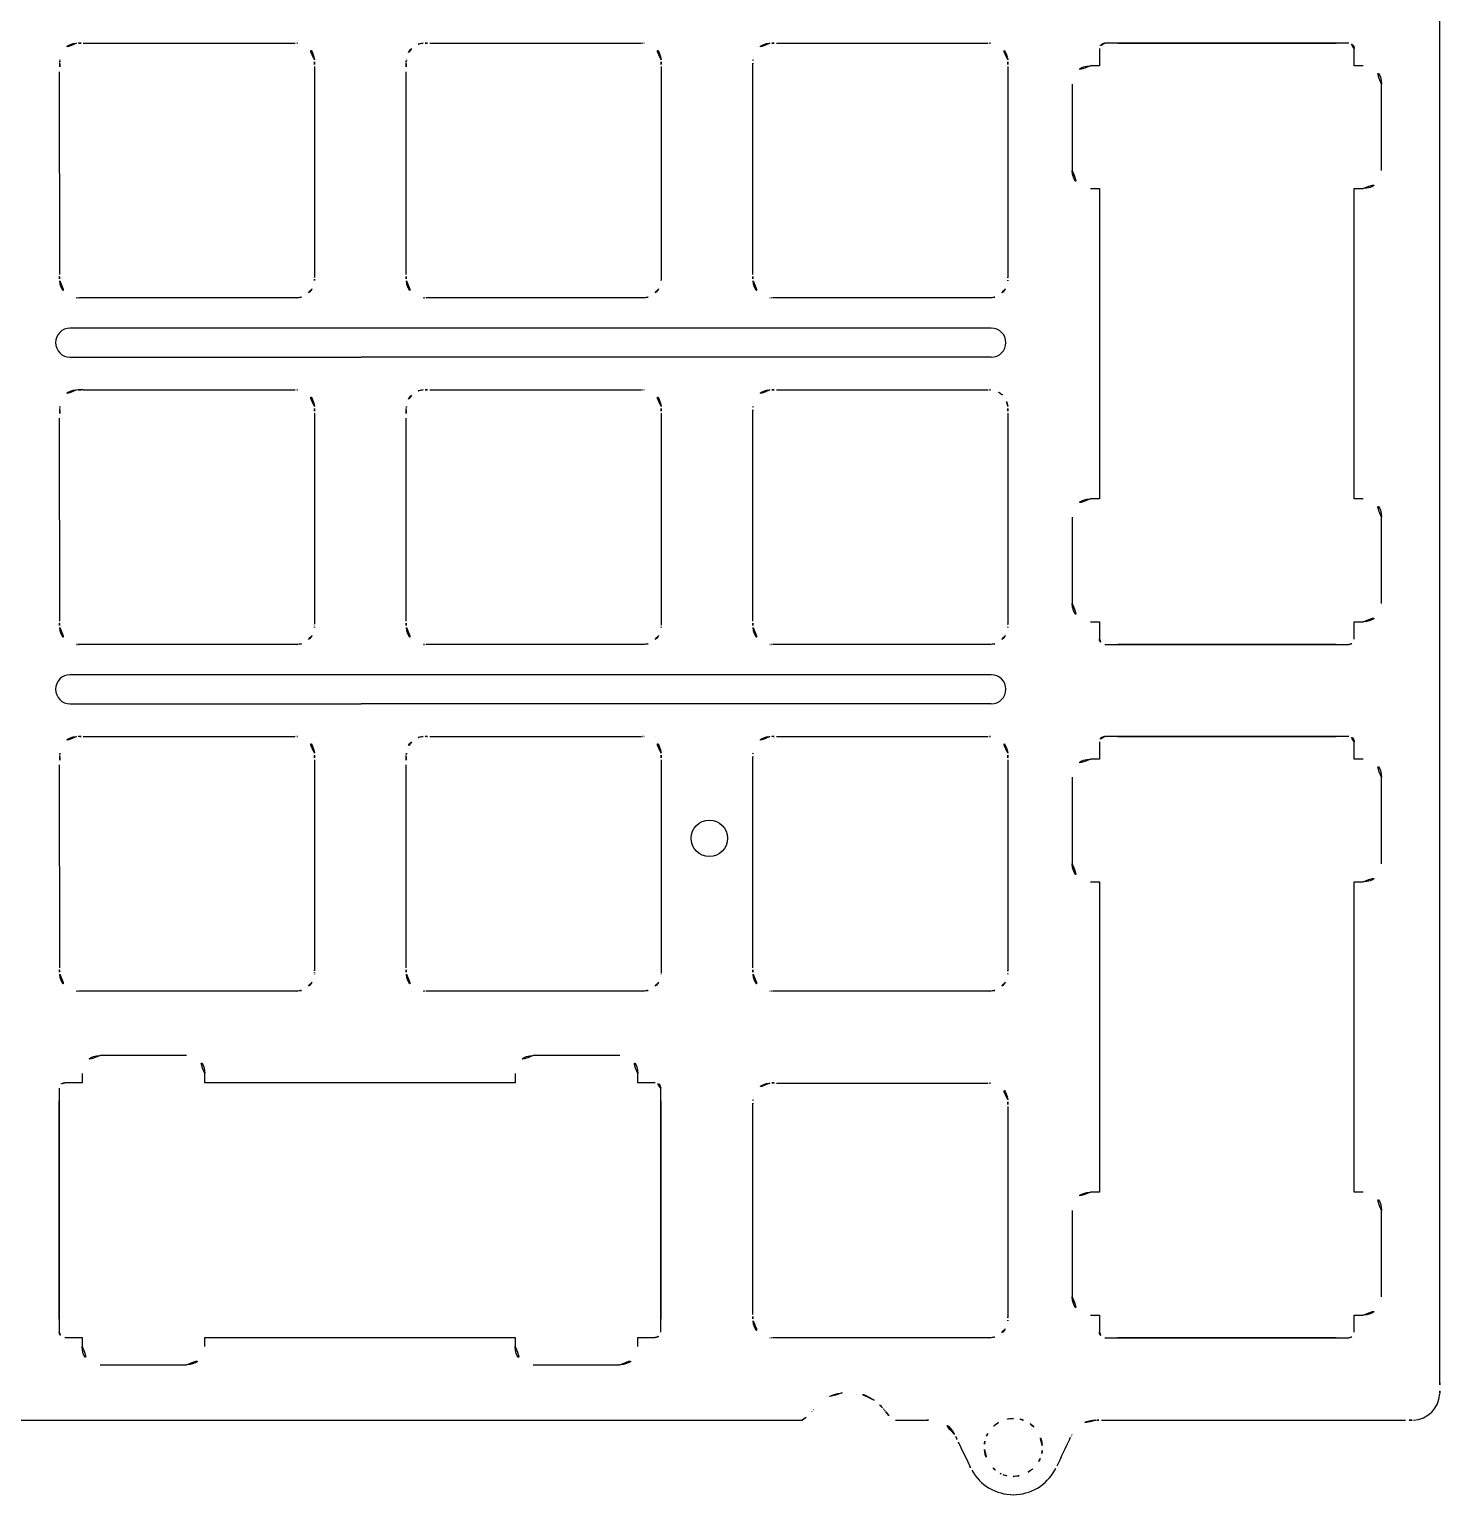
# Model space of a CAD drawing. Header units: millimetres. Extents: x 1963163760 to 1963164260, y 1135949646 to 1135950337.
# Drawn here: x 1963164182.8 to 1963164260.3, y 1135949646.5 to 1135949727 of the extents above; entities that cross this region are included whole.
import ezdxf

# ---------------------------------------------------------------- set-up
doc = ezdxf.new("R2010")
doc.units = ezdxf.units.MM

msp = doc.modelspace()

# ---------------------------------------------------------------- linework, layer by layer
for p, q in [((1963164260.310338, 1135949716.606756), (1963164260.310216, 1135949769.695612)), ((1963164185.757848, 1135949726.25773), (1963164191.329076, 1135949726.258169)), ((1963164191.329076, 1135949726.258169), (1963164196.900426, 1135949726.258631)), ((1963164196.900426, 1135949726.258631), (1963164197.11472, 1135949726.258617)), ((1963164197.11472, 1135949726.258617), (1963164197.329137, 1135949726.258386)), ((1963164197.329137, 1135949726.258386), (1963164197.400548, 1135949726.258357)), ((1963164204.807774, 1135949726.25773), (1963164210.379063, 1135949726.258169)), ((1963164210.379063, 1135949726.258169), (1963164215.950475, 1135949726.258631)), ((1963164215.950475, 1135949726.258631), (1963164216.164708, 1135949726.258617)), ((1963164216.164708, 1135949726.258617), (1963164216.379063, 1135949726.258386)), ((1963164216.379063, 1135949726.258386), (1963164216.450475, 1135949726.258356)), ((1963164223.857701, 1135949726.25773), (1963164229.429051, 1135949726.258169)), ((1963164229.429051, 1135949726.258169), (1963164235.000523, 1135949726.258631)), ((1963164235.000523, 1135949726.258631), (1963164235.214757, 1135949726.258617)), ((1963164235.214757, 1135949726.258617), (1963164235.42899, 1135949726.258386)), ((1963164235.42899, 1135949726.258386), (1963164235.500523, 1135949726.258357)), ((1963164241.615124, 1135949725.956839), (1963164241.615124, 1135949725.007895)), ((1963164255.315122, 1135949726.257067), (1963164241.915098, 1135949726.257067)), ((1963164242.615909, 1135949726.257575), (1963164242.615909, 1135949726.257575)), ((1963164242.615909, 1135949726.257575), (1963164254.61586, 1135949726.257575)), ((1963164255.315122, 1135949726.257067), (1963164255.315122, 1135949726.257067)), ((1963164255.615858, 1135949725.007895), (1963164255.615096, 1135949725.956839)), ((1963164184.471959, 1135949725.151224), (1963164184.471959, 1135949725.186944)), ((1963164184.471959, 1135949725.115503), (1963164184.471959, 1135949725.151224)), ((1963164198.471226, 1135949724.972574), (1963164198.471715, 1135949719.401211)), ((1963164203.522008, 1135949725.151224), (1963164203.522008, 1135949725.186943)), ((1963164203.522008, 1135949725.115503), (1963164203.522008, 1135949725.151224)), ((1963164217.521397, 1135949724.972574), (1963164217.521641, 1135949719.401211)), ((1963164222.571568, 1135949724.901214), (1963164222.571812, 1135949725.115503)), ((1963164236.571324, 1135949724.972574), (1963164236.57169, 1135949719.401211)), ((1963164241.615124, 1135949725.007895), (1963164241.116776, 1135949725.007895)), ((1963164256.114206, 1135949725.007895), (1963164255.615858, 1135949725.007895)), ((1963164184.472447, 1135949713.544168), (1963164184.471593, 1135949724.686892)), ((1963164203.522069, 1135949719.115518), (1963164203.521641, 1135949724.686892)), ((1963164222.571568, 1135949724.686914), (1963164222.571568, 1135949724.901214)), ((1963164222.572057, 1135949719.115518), (1963164222.571568, 1135949724.686914)), ((1963164240.116752, 1135949724.007897), (1963164240.116752, 1135949724.007897)), ((1963164240.116752, 1135949724.007897), (1963164240.116752, 1135949719.258097)), ((1963164257.114204, 1135949719.258097), (1963164257.114204, 1135949724.007897)), ((1963164198.471715, 1135949719.401211), (1963164198.472203, 1135949713.829813)), ((1963164217.521641, 1135949719.401211), (1963164217.52213, 1135949713.829813)), ((1963164236.57169, 1135949719.401211), (1963164236.572057, 1135949713.829813)), ((1963164203.522496, 1135949713.544168), (1963164203.522069, 1135949719.115518)), ((1963164222.572545, 1135949713.544168), (1963164222.572057, 1135949719.115518)), ((1963164257.114204, 1135949719.258097), (1963164257.114204, 1135949719.258097)), ((1963164241.116776, 1135949718.258099), (1963164241.616648, 1135949718.258099)), ((1963164241.616648, 1135949718.258099), (1963164241.616648, 1135949701.206825)), ((1963164255.614334, 1135949701.206825), (1963164255.614334, 1135949718.258099)), ((1963164255.614334, 1135949718.258099), (1963164256.114206, 1135949718.258099)), ((1963164260.310338, 1135949663.517877), (1963164260.310338, 1135949716.606756)), ((1963164198.472203, 1135949713.829813), (1963164198.472203, 1135949713.615518)), ((1963164217.52213, 1135949713.829813), (1963164217.522191, 1135949713.615518)), ((1963164236.572057, 1135949713.829813), (1963164236.572057, 1135949713.615518)), ((1963164198.472203, 1135949713.615518), (1963164198.471959, 1135949713.401225)), ((1963164217.521886, 1135949713.329801), (1963164217.521825, 1135949713.256753)), ((1963164217.522191, 1135949713.615518), (1963164217.521886, 1135949713.401224)), ((1963164217.521886, 1135949713.401224), (1963164217.521886, 1135949713.365505)), ((1963164217.521886, 1135949713.365505), (1963164217.521886, 1135949713.329801)), ((1963164236.572057, 1135949713.615518), (1963164236.572057, 1135949713.401225)), ((1963164185.614781, 1135949712.258341), (1963164185.543248, 1135949712.258386)), ((1963164185.829015, 1135949712.258123), (1963164185.614781, 1135949712.258341)), ((1963164186.04337, 1135949712.258112), (1963164185.829015, 1135949712.258123)), ((1963164191.757603, 1135949712.258339), (1963164186.04337, 1135949712.258112)), ((1963164197.471959, 1135949712.258371), (1963164191.757603, 1135949712.258339)), ((1963164204.66483, 1135949712.258341), (1963164204.593297, 1135949712.258386)), ((1963164204.879063, 1135949712.258123), (1963164204.66483, 1135949712.258341)), ((1963164205.093297, 1135949712.258112), (1963164204.879063, 1135949712.258123)), ((1963164210.807652, 1135949712.258339), (1963164205.093297, 1135949712.258112)), ((1963164216.521886, 1135949712.258371), (1963164210.807652, 1135949712.258339)), ((1963164223.714757, 1135949712.258341), (1963164223.643346, 1135949712.258386)), ((1963164223.929112, 1135949712.258123), (1963164223.714757, 1135949712.258341)), ((1963164224.143346, 1135949712.258112), (1963164223.929112, 1135949712.258123)), ((1963164229.85764, 1135949712.258339), (1963164224.143346, 1135949712.258112)), ((1963164235.571812, 1135949712.258371), (1963164229.85764, 1135949712.258339)), ((1963164201.049526, 1135949710.596267), (1963164185.045563, 1135949710.596267)), ((1963164235.669267, 1135949710.596267), (1963164201.049526, 1135949710.596267)), ((1963164185.045563, 1135949708.996267), (1963164201.049526, 1135949708.996267)), ((1963164235.669267, 1135949708.996267), (1963164201.049526, 1135949708.996267)), ((1963164185.757603, 1135949707.207742), (1963164185.444859, 1135949707.207742)), ((1963164185.757848, 1135949707.207742), (1963164191.329076, 1135949707.208181)), ((1963164191.329076, 1135949707.208181), (1963164196.900426, 1135949707.208643)), ((1963164196.900426, 1135949707.208643), (1963164197.11472, 1135949707.208624)), ((1963164197.11472, 1135949707.208624), (1963164197.329137, 1135949707.208399)), ((1963164197.329137, 1135949707.208399), (1963164197.400548, 1135949707.208353)), ((1963164204.807774, 1135949707.207742), (1963164210.379063, 1135949707.208181)), ((1963164210.379063, 1135949707.208181), (1963164215.950475, 1135949707.208643)), ((1963164215.950475, 1135949707.208643), (1963164216.164708, 1135949707.208624)), ((1963164216.164708, 1135949707.208624), (1963164216.379063, 1135949707.208399)), ((1963164216.379063, 1135949707.208399), (1963164216.450475, 1135949707.208354)), ((1963164223.857701, 1135949707.207742), (1963164229.429051, 1135949707.208181)), ((1963164229.429051, 1135949707.208181), (1963164235.000523, 1135949707.208643)), ((1963164235.000523, 1135949707.208643), (1963164235.214757, 1135949707.208624)), ((1963164235.214757, 1135949707.208624), (1963164235.42899, 1135949707.208399)), ((1963164235.42899, 1135949707.208399), (1963164235.500523, 1135949707.208353)), ((1963164184.472447, 1135949694.49418), (1963164184.471593, 1135949705.63692)), ((1963164184.471959, 1135949706.101221), (1963164184.471959, 1135949706.136925)), ((1963164184.471959, 1135949706.065515), (1963164184.471959, 1135949706.101221)), ((1963164198.471226, 1135949705.922571), (1963164198.471715, 1135949700.351207)), ((1963164203.522069, 1135949700.065527), (1963164203.521641, 1135949705.63692)), ((1963164203.522008, 1135949706.101221), (1963164203.522008, 1135949706.136925)), ((1963164203.522008, 1135949706.065515), (1963164203.522008, 1135949706.101221)), ((1963164217.521397, 1135949705.922571), (1963164217.521641, 1135949700.351207)), ((1963164222.571568, 1135949705.851228), (1963164222.571812, 1135949706.065515)), ((1963164222.571568, 1135949705.636942), (1963164222.571568, 1135949705.851228)), ((1963164222.572057, 1135949700.065527), (1963164222.571568, 1135949705.636942)), ((1963164236.571324, 1135949705.922571), (1963164236.57169, 1135949700.351207)), ((1963164241.616648, 1135949701.206825), (1963164241.116776, 1135949701.206825)), ((1963164256.114206, 1135949701.206825), (1963164255.614334, 1135949701.206825)), ((1963164198.471715, 1135949700.351207), (1963164198.472203, 1135949694.77981)), ((1963164203.522496, 1135949694.49418), (1963164203.522069, 1135949700.065527)), ((1963164217.521641, 1135949700.351207), (1963164217.52213, 1135949694.77981)), ((1963164222.572545, 1135949694.49418), (1963164222.572057, 1135949700.065527)), ((1963164236.57169, 1135949700.351207), (1963164236.572057, 1135949694.77981)), ((1963164240.116752, 1135949700.206827), (1963164240.116752, 1135949700.206827)), ((1963164240.116752, 1135949700.206827), (1963164240.116752, 1135949695.457281)), ((1963164257.114204, 1135949695.457281), (1963164257.114204, 1135949700.206827)), ((1963164257.114204, 1135949695.457281), (1963164257.114204, 1135949695.457281)), ((1963164198.472203, 1135949694.565515), (1963164198.471959, 1135949694.351221)), ((1963164198.472203, 1135949694.77981), (1963164198.472203, 1135949694.565515)), ((1963164217.522191, 1135949694.565515), (1963164217.521886, 1135949694.351221)), ((1963164217.52213, 1135949694.77981), (1963164217.522191, 1135949694.565515)), ((1963164236.572057, 1135949694.77981), (1963164236.572057, 1135949694.565515)), ((1963164236.572057, 1135949694.565515), (1963164236.572057, 1135949694.351221)), ((1963164241.116776, 1135949694.457283), (1963164241.615124, 1135949694.457283)), ((1963164241.615124, 1135949694.457283), (1963164241.615886, 1135949693.508085)), ((1963164255.615858, 1135949693.508085), (1963164255.615858, 1135949694.457283)), ((1963164255.615858, 1135949694.457283), (1963164256.114206, 1135949694.457283)), ((1963164217.521886, 1135949694.351221), (1963164217.521886, 1135949694.315511)), ((1963164217.521886, 1135949694.315511), (1963164217.521886, 1135949694.279783)), ((1963164186.043248, 1135949693.208109), (1963164185.501012, 1135949693.208109)), ((1963164185.614781, 1135949693.208338), (1963164185.543248, 1135949693.208399)), ((1963164185.829015, 1135949693.20812), (1963164185.614781, 1135949693.208338)), ((1963164186.04337, 1135949693.208109), (1963164185.829015, 1135949693.20812)), ((1963164191.757603, 1135949693.208336), (1963164186.04337, 1135949693.208109)), ((1963164197.471959, 1135949693.208368), (1963164191.757603, 1135949693.208336)), ((1963164204.66483, 1135949693.208338), (1963164204.593297, 1135949693.208399)), ((1963164204.879063, 1135949693.20812), (1963164204.66483, 1135949693.208338)), ((1963164205.093297, 1135949693.208109), (1963164204.879063, 1135949693.20812)), ((1963164210.807652, 1135949693.208336), (1963164205.093297, 1135949693.208109)), ((1963164216.521886, 1135949693.208368), (1963164210.807652, 1135949693.208336)), ((1963164223.714757, 1135949693.208338), (1963164223.643346, 1135949693.208399)), ((1963164223.929112, 1135949693.20812), (1963164223.714757, 1135949693.208338)), ((1963164224.143346, 1135949693.208109), (1963164223.929112, 1135949693.20812)), ((1963164229.85764, 1135949693.208336), (1963164224.143346, 1135949693.208109)), ((1963164235.571812, 1135949693.208368), (1963164229.85764, 1135949693.208336)), ((1963164241.91586, 1135949693.208111), (1963164241.91586, 1135949693.208111)), ((1963164241.91586, 1135949693.208111), (1963164255.315909, 1135949693.208111)), ((1963164254.61586, 1135949693.208111), (1963164242.615909, 1135949693.208111)), ((1963164254.61586, 1135949693.208111), (1963164254.61586, 1135949693.208111)), ((1963164201.049526, 1135949691.546264), (1963164185.045563, 1135949691.546264)), ((1963164235.669267, 1135949691.546264), (1963164201.049526, 1135949691.546264)), ((1963164185.045563, 1135949689.946264), (1963164201.049526, 1135949689.946264)), ((1963164235.669267, 1135949689.946264), (1963164201.049526, 1135949689.946264)), ((1963164185.757848, 1135949688.157739), (1963164191.329076, 1135949688.158176)), ((1963164191.329076, 1135949688.158176), (1963164196.900426, 1135949688.158624)), ((1963164196.900426, 1135949688.158624), (1963164197.11472, 1135949688.158613)), ((1963164197.11472, 1135949688.158613), (1963164197.329137, 1135949688.158396)), ((1963164197.329137, 1135949688.158396), (1963164197.400548, 1135949688.15835)), ((1963164204.807774, 1135949688.157739), (1963164210.379063, 1135949688.158176)), ((1963164210.379063, 1135949688.158176), (1963164215.950475, 1135949688.158624)), ((1963164215.950475, 1135949688.158624), (1963164216.164708, 1135949688.158613)), ((1963164216.164708, 1135949688.158613), (1963164216.379063, 1135949688.158396)), ((1963164216.379063, 1135949688.158396), (1963164216.450475, 1135949688.15835)), ((1963164217.221675, 1135949688.158337), (1963164217.221675, 1135949688.158337)), ((1963164223.857701, 1135949688.157739), (1963164229.429051, 1135949688.158176)), ((1963164229.429051, 1135949688.158176), (1963164235.000523, 1135949688.158624)), ((1963164235.000523, 1135949688.158624), (1963164235.214757, 1135949688.158613)), ((1963164235.214757, 1135949688.158613), (1963164235.42899, 1135949688.158396)), ((1963164235.42899, 1135949688.158396), (1963164235.500523, 1135949688.15835)), ((1963164255.315071, 1135949688.157067), (1963164241.915047, 1135949688.157067)), ((1963164242.615858, 1135949688.157575), (1963164242.615858, 1135949688.157575)), ((1963164242.615858, 1135949688.157575), (1963164254.615809, 1135949688.157575)), ((1963164255.315071, 1135949688.157067), (1963164255.315071, 1135949688.157067)), ((1963164241.615073, 1135949687.856839), (1963164241.615073, 1135949686.907895)), ((1963164255.615807, 1135949686.907895), (1963164255.615045, 1135949687.856839)), ((1963164184.472447, 1135949675.444177), (1963164184.471593, 1135949686.586933)), ((1963164184.471959, 1135949687.051233), (1963164184.471959, 1135949687.086937)), ((1963164184.471959, 1135949687.015527), (1963164184.471959, 1135949687.051233)), ((1963164198.471226, 1135949686.872568), (1963164198.471715, 1135949681.301216)), ((1963164203.522069, 1135949681.015526), (1963164203.521641, 1135949686.586933)), ((1963164203.522008, 1135949687.051233), (1963164203.522008, 1135949687.086939)), ((1963164203.522008, 1135949687.015527), (1963164203.522008, 1135949687.051233)), ((1963164217.521397, 1135949686.872568), (1963164217.521641, 1135949681.301216)), ((1963164222.571568, 1135949686.801229), (1963164222.571812, 1135949687.015529)), ((1963164222.571568, 1135949686.586954), (1963164222.571568, 1135949686.801229)), ((1963164222.572057, 1135949681.015526), (1963164222.571568, 1135949686.586954)), ((1963164236.571324, 1135949686.872568), (1963164236.57169, 1135949681.301216)), ((1963164241.615073, 1135949686.907895), (1963164241.116725, 1135949686.907895)), ((1963164256.114155, 1135949686.907895), (1963164255.615807, 1135949686.907895)), ((1963164240.116701, 1135949685.907897), (1963164240.116701, 1135949685.907897)), ((1963164240.116701, 1135949685.907897), (1963164240.116701, 1135949681.158097)), ((1963164257.114153, 1135949681.158097), (1963164257.114153, 1135949685.907897)), ((1963164198.471715, 1135949681.301216), (1963164198.472203, 1135949675.729807)), ((1963164203.522496, 1135949675.444177), (1963164203.522069, 1135949681.015526)), ((1963164217.521641, 1135949681.301216), (1963164217.52213, 1135949675.729807)), ((1963164222.572545, 1135949675.444177), (1963164222.572057, 1135949681.015526)), ((1963164236.57169, 1135949681.301216), (1963164236.572057, 1135949675.729807)), ((1963164257.114153, 1135949681.158097), (1963164257.114153, 1135949681.158097)), ((1963164241.116725, 1135949680.158099), (1963164241.616597, 1135949680.158099)), ((1963164241.616597, 1135949680.158099), (1963164241.616597, 1135949663.106825)), ((1963164255.614283, 1135949663.106825), (1963164255.614283, 1135949680.158099)), ((1963164255.614283, 1135949680.158099), (1963164256.114155, 1135949680.158099)), ((1963164198.472203, 1135949675.515527), (1963164198.471959, 1135949675.301233)), ((1963164198.472203, 1135949675.729807), (1963164198.472203, 1135949675.515527)), ((1963164217.521886, 1135949675.22978), (1963164217.521825, 1135949675.156732)), ((1963164217.522191, 1135949675.515527), (1963164217.521886, 1135949675.301233)), ((1963164217.521886, 1135949675.301233), (1963164217.521886, 1135949675.265505)), ((1963164217.521886, 1135949675.265505), (1963164217.521886, 1135949675.22978)), ((1963164217.52213, 1135949675.729807), (1963164217.522191, 1135949675.515527)), ((1963164236.572057, 1135949675.729807), (1963164236.572057, 1135949675.515527)), ((1963164236.572057, 1135949675.515527), (1963164236.572057, 1135949675.301233)), ((1963164185.614781, 1135949674.158334), (1963164185.543248, 1135949674.15838)), ((1963164185.829015, 1135949674.158109), (1963164185.614781, 1135949674.158334)), ((1963164186.04337, 1135949674.15809), (1963164185.829015, 1135949674.158109)), ((1963164191.757603, 1135949674.158331), (1963164186.04337, 1135949674.15809)), ((1963164197.471959, 1135949674.158365), (1963164191.757603, 1135949674.158331)), ((1963164203.822134, 1135949674.158365), (1963164203.822134, 1135949674.158365)), ((1963164204.66483, 1135949674.158334), (1963164204.593297, 1135949674.15838)), ((1963164204.879063, 1135949674.158109), (1963164204.66483, 1135949674.158334)), ((1963164205.093297, 1135949674.15809), (1963164204.879063, 1135949674.158109)), ((1963164210.807652, 1135949674.158331), (1963164205.093297, 1135949674.15809)), ((1963164216.521886, 1135949674.158365), (1963164210.807652, 1135949674.158331)), ((1963164223.714757, 1135949674.158334), (1963164223.643346, 1135949674.15838)), ((1963164223.929112, 1135949674.158109), (1963164223.714757, 1135949674.158334)), ((1963164224.143346, 1135949674.15809), (1963164223.929112, 1135949674.158109)), ((1963164229.85764, 1135949674.158331), (1963164224.143346, 1135949674.15809)), ((1963164235.571812, 1135949674.158365), (1963164229.85764, 1135949674.158331)), ((1963164191.44959, 1135949670.622736), (1963164186.700044, 1135949670.622736)), ((1963164191.44959, 1135949670.622736), (1963164191.44959, 1135949670.622736)), ((1963164215.25066, 1135949670.622736), (1963164210.50086, 1135949670.622736)), ((1963164215.25066, 1135949670.622736), (1963164215.25066, 1135949670.622736)), ((1963164185.700046, 1135949669.622713), (1963164185.700046, 1135949669.124365)), ((1963164192.449588, 1135949669.122841), (1963164192.449588, 1135949669.622713)), ((1963164209.500862, 1135949669.622713), (1963164209.500862, 1135949669.122841)), ((1963164216.250658, 1135949669.124365), (1963164216.250658, 1135949669.622713)), ((1963164184.450874, 1135949668.823628), (1963164184.450874, 1135949668.823628)), ((1963164184.450874, 1135949668.823628), (1963164184.450874, 1135949655.423579)), ((1963164185.700046, 1135949669.124365), (1963164184.750848, 1135949669.123603)), ((1963164209.500862, 1135949669.122841), (1963164192.449588, 1135949669.122841)), ((1963164217.199602, 1135949669.124365), (1963164216.250658, 1135949669.124365)), ((1963164217.49983, 1135949655.424366), (1963164217.49983, 1135949668.82439)), ((1963164223.857701, 1135949669.107736), (1963164229.429051, 1135949669.108171)), ((1963164229.429051, 1135949669.108171), (1963164235.000523, 1135949669.108621)), ((1963164235.000523, 1135949669.108621), (1963164235.214757, 1135949669.10861)), ((1963164235.214757, 1135949669.10861), (1963164235.42899, 1135949669.108392)), ((1963164235.42899, 1135949669.108392), (1963164235.500523, 1135949669.108347)), ((1963164184.450874, 1135949656.123629), (1963164184.450874, 1135949668.123579)), ((1963164217.500338, 1135949668.123579), (1963164217.500338, 1135949668.123579)), ((1963164217.500338, 1135949668.123579), (1963164217.500338, 1135949656.123629)), ((1963164222.571568, 1135949667.75123), (1963164222.571812, 1135949667.965509)), ((1963164236.571324, 1135949667.82258), (1963164236.57169, 1135949662.251219)), ((1963164222.571568, 1135949667.536936), (1963164222.571568, 1135949667.75123)), ((1963164222.572057, 1135949661.965521), (1963164222.571568, 1135949667.536936)), ((1963164241.616597, 1135949663.106825), (1963164241.116725, 1135949663.106825)), ((1963164256.114155, 1135949663.106825), (1963164255.614283, 1135949663.106825)), ((1963164260.310399, 1135949658.481249), (1963164260.310338, 1135949663.517877)), ((1963164236.57169, 1135949662.251219), (1963164236.572057, 1135949656.679788)), ((1963164222.572545, 1135949656.394174), (1963164222.572057, 1135949661.965521)), ((1963164240.116701, 1135949662.106827), (1963164240.116701, 1135949662.106827)), ((1963164240.116701, 1135949662.106827), (1963164240.116701, 1135949657.357281)), ((1963164257.114153, 1135949657.357281), (1963164257.114153, 1135949662.106827)), ((1963164260.310521, 1135949655.962942), (1963164260.310399, 1135949658.481249)), ((1963164257.114153, 1135949657.357281), (1963164257.114153, 1135949657.357281)), ((1963164236.572057, 1135949656.679788), (1963164236.572057, 1135949656.465509)), ((1963164184.450874, 1135949656.123629), (1963164184.450874, 1135949656.123629)), ((1963164236.572057, 1135949656.465509), (1963164236.572057, 1135949656.251215)), ((1963164241.116725, 1135949656.357283), (1963164241.615073, 1135949656.357283)), ((1963164241.615073, 1135949656.357283), (1963164241.615835, 1135949655.408085)), ((1963164255.615807, 1135949655.408085), (1963164255.615807, 1135949656.357283)), ((1963164255.615807, 1135949656.357283), (1963164256.114155, 1135949656.357283)), ((1963164260.310826, 1135949653.444635), (1963164260.310521, 1135949655.962942)), ((1963164184.750848, 1135949655.123631), (1963164185.700046, 1135949655.123631)), ((1963164185.700046, 1135949655.123631), (1963164185.700046, 1135949654.625283)), ((1963164192.449588, 1135949654.625283), (1963164192.449588, 1135949655.125154)), ((1963164192.449588, 1135949655.125154), (1963164209.500862, 1135949655.125154)), ((1963164209.500862, 1135949655.125154), (1963164209.500862, 1135949654.625283)), ((1963164216.250658, 1135949655.123631), (1963164217.199602, 1135949655.124393)), ((1963164216.250658, 1135949654.625283), (1963164216.250658, 1135949655.123631)), ((1963164217.49983, 1135949655.424366), (1963164217.49983, 1135949655.424366)), ((1963164223.714757, 1135949655.108362), (1963164223.643346, 1135949655.108392)), ((1963164223.929112, 1135949655.108122), (1963164223.714757, 1135949655.108362)), ((1963164224.143346, 1135949655.108087), (1963164223.929112, 1135949655.108122)), ((1963164229.85764, 1135949655.108328), (1963164224.143346, 1135949655.108087)), ((1963164235.571812, 1135949655.108362), (1963164229.85764, 1135949655.108328)), ((1963164241.915809, 1135949655.108111), (1963164241.915809, 1135949655.108111)), ((1963164241.915809, 1135949655.108111), (1963164255.315858, 1135949655.108111)), ((1963164254.615809, 1135949655.108111), (1963164242.615858, 1135949655.108111)), ((1963164254.615809, 1135949655.108111), (1963164254.615809, 1135949655.108111)), ((1963164186.700044, 1135949653.625284), (1963164186.700044, 1135949653.625284)), ((1963164186.700044, 1135949653.625284), (1963164191.44959, 1135949653.625284)), ((1963164210.50086, 1135949653.625284), (1963164210.50086, 1135949653.625284)), ((1963164210.50086, 1135949653.625284), (1963164215.25066, 1135949653.625284)), ((1963164260.310826, 1135949653.03626), (1963164260.310826, 1135949653.444635)), ((1963164260.310582, 1135949652.627863), (1963164260.310826, 1135949653.03626)), ((1963164152.593785, 1135949650.583215), (1963164188.931248, 1135949650.583349)), ((1963164188.931248, 1135949650.583349), (1963164225.268712, 1135949650.583368)), ((1963164230.40482, 1135949650.583368), (1963164230.841161, 1135949650.583498)), ((1963164230.841161, 1135949650.583498), (1963164231.277562, 1135949650.583719)), ((1963164231.277562, 1135949650.583719), (1963164231.713963, 1135949650.58378)), ((1963164231.713963, 1135949650.58378), (1963164231.932164, 1135949650.583673)), ((1963164231.932164, 1135949650.583673), (1963164232.150304, 1135949650.583429)), ((1963164241.725377, 1135949650.582849), (1963164250.074803, 1135949650.583334)), ((1963164250.074803, 1135949650.583334), (1963164258.424107, 1135949650.583887)), ((1963164233.847935, 1135949649.393427), (1963164233.999425, 1135949649.077547)), ((1963164239.990514, 1135949649.56225), (1963164240.031041, 1135949649.646539)), ((1963164233.999425, 1135949649.077547), (1963164234.15067, 1135949648.761583)), ((1963164234.15067, 1135949648.761583), (1963164234.301793, 1135949648.445608)), ((1963164234.301793, 1135949648.445608), (1963164234.45316, 1135949648.129694)), ((1963164234.45316, 1135949648.129694), (1963164234.493687, 1135949648.045465))]:
    msp.add_line(p, q)
msp.add_circle((1963164220.175826, 1135949682.555539), 1)
for centre, radius, start, end in [((1963164185.470155, 1135949725.259927), 0.998312, 94.19487324, 175.8014011), ((1963164185.533373, 1135949724.25636), 2.003841, 88.73849862, 93.89860616), ((1963164185.757937, 1135949734.458364), 8.200634, 268.73915446, 269.99937162), ((1963164197.431722, 1135949717.995418), 8.262998, 89.71041238, 90.21616235), ((1963164197.469804, 1135949725.119766), 1.13855, 86.14142826, 89.81479226), ((1963164197.473431, 1135949725.260003), 0.998403, 4.2017766, 85.80752291), ((1963164204.520969, 1135949725.259516), 0.999227, 135.01833344, 175.78164969), ((1963164204.519537, 1135949725.261127), 0.997075, 94.16867205, 135.02560693), ((1963164204.5833, 1135949724.25636), 2.003841, 88.73849862, 93.89860616), ((1963164204.807864, 1135949734.458364), 8.200634, 268.73915446, 269.99937162), ((1963164216.479176, 1135949713.559351), 12.699037, 89.80014824, 90.12950051), ((1963164216.519715, 1135949725.115353), 1.142964, 86.14943824, 89.81165035), ((1963164216.523459, 1135949725.260117), 0.998294, 4.19566842, 85.80588006), ((1963164223.570097, 1135949725.25996), 0.998276, 94.19309316, 175.80312669), ((1963164223.633303, 1135949724.256775), 2.003425, 88.73867646, 93.89811274), ((1963164223.857704, 1135949734.452814), 8.195084, 268.7393323, 269.99998634), ((1963164235.528404, 1135949713.324183), 12.934204, 89.80014824, 90.12350358), ((1963164235.569611, 1135949725.109726), 1.148589, 86.16065128, 89.80492943), ((1963164235.573577, 1135949725.260185), 0.99822, 4.19202451, 85.80952297), ((1963164241.915097, 1135949725.957093), 0.299974, 90, 180.04850802), ((1963164255.315122, 1135949725.957093), 0.299974, 359.95149198, 90), ((1963164560.70012, 1135949724.579743), 376.228542, 179.91840654, 179.98367585), ((1963164189.937649, 1135949725.22804), 5.465845, 179.66493631, 180.4307978), ((1963164185.68592, 1135949725.252919), 1.214043, 176.21707, 179.66563306), ((1963164196.455261, 1135949725.197288), 2.018468, 358.73930499, 3.8596258), ((1963164206.794245, 1135949724.969762), 8.32302, 178.73931864, 179.98064324), ((1963164579.750169, 1135949724.579743), 376.228542, 179.91840654, 179.98367585), ((1963164208.987484, 1135949725.228038), 5.465631, 179.66492265, 180.43081146), ((1963164204.614835, 1135949725.259096), 1.092889, 176.12164459, 179.95250286), ((1963164215.505246, 1135949725.196605), 2.018456, 358.75868003, 3.87904056), ((1963164224.92015, 1135949724.987599), 7.398768, 178.71997061, 180.11634553), ((1963164223.996906, 1135949725.239486), 1.425479, 176.23786593, 180.61120429), ((1963164214.4944, 1135949725.147231), 8.077474, 359.77494471, 0.54654639), ((1963164234.555327, 1135949725.196607), 2.018424, 358.75868003, 3.87906782), ((1963164244.894784, 1135949724.972576), 8.32346, 178.75874832, 180.00001366), ((1963164241.116776, 1135949724.007897), 0.999998, 90, 180), ((1963164256.114206, 1135949724.007897), 0.999998, 0, 90), ((1963164241.116776, 1135949719.258097), 0.999998, 180, 270), ((1963164256.114206, 1135949719.258097), 0.999998, 270, 0), ((1963164186.488574, 1135949713.320139), 2.018553, 178.75868003, 183.87894423), ((1963164176.149118, 1135949713.544171), 8.323329, 358.75873466, 359.99998634), ((1963164185.470008, 1135949713.256385), 0.998022, 184.18301209, 265.81939868), ((1963164197.477937, 1135949713.255028), 0.993773, 312.73960959, 355.88731778), ((1963164197.258258, 1135949713.263838), 1.213539, 356.21629035, 359.66549645), ((1963164187.544467, 1135949713.320668), 10.927495, 359.66486801, 0.04787963), ((1963164203.69613, 1135949713.365512), 5.224293, 179.60834024, 180.39165976), ((1963164205.538622, 1135949713.320139), 2.018553, 178.75868003, 183.87894423), ((1963164195.199167, 1135949713.544171), 8.323329, 358.75873466, 359.99998634), ((1963164204.520292, 1135949713.256624), 0.998274, 184.19570929, 265.80694771), ((1963164216.527913, 1135949713.255099), 0.993851, 312.73640988, 355.88352401), ((1963164216.308305, 1135949713.263838), 1.213541, 356.21629035, 359.66549645), ((1963164224.588517, 1135949713.319455), 2.018475, 178.73930499, 183.85961217), ((1963164214.248676, 1135949713.54699), 8.323869, 358.73938693, 359.98057494), ((1963164223.570292, 1135949713.25671), 0.998354, 184.20029724, 265.8100573), ((1963164235.576449, 1135949713.256107), 0.995433, 312.75649763, 355.83190414), ((1963164235.147571, 1135949713.278864), 1.424855, 356.1726994, 0.54706546), ((1963164244.646843, 1135949713.369505), 8.074849, 179.77493105, 180.54662835), ((1963164185.473992, 1135949713.399657), 1.141222, 266.14428968, 269.8121148), ((1963164185.517184, 1135949726.088994), 13.830633, 269.80557147, 270.10797168), ((1963164197.470661, 1135949713.262768), 1.004396, 270.07403928, 312.74481066), ((1963164204.523994, 1135949713.395257), 1.136824, 266.13172088, 269.81375408), ((1963164204.566947, 1135949726.51238), 14.254018, 269.81249733, 270.10592263), ((1963164216.5206, 1135949713.26296), 1.004588, 270.07332892, 312.73848846), ((1963164223.574073, 1135949713.395142), 1.13671, 266.12980449, 269.81221042), ((1963164223.616995, 1135949726.51238), 14.254018, 269.81249733, 270.10592263), ((1963164235.570494, 1135949713.262657), 1.004285, 270.07522773, 312.7522733), ((1963164185.045563, 1135949709.796267), 0.8, 90, 270), ((1963164235.669267, 1135949709.796267), 0.8, 270, 90), ((1963164185.470157, 1135949706.209922), 0.998314, 94.19495598, 175.80131836), ((1963164185.5334, 1135949705.214787), 1.995433, 88.73397602, 93.91584466), ((1963164185.757807, 1135949715.376963), 8.169221, 268.73521942, 270.00028687), ((1963164197.429533, 1135949694.052169), 13.156215, 89.80859044, 90.12623565), ((1963164197.469824, 1135949706.083414), 1.124903, 86.09554742, 89.81353552), ((1963164197.473459, 1135949706.210002), 0.998374, 4.20088706, 85.80900227), ((1963164204.52096, 1135949706.209511), 0.999218, 135.01810161, 175.78149883), ((1963164204.519596, 1135949706.211009), 0.997194, 94.17157528, 135.02355915), ((1963164204.583327, 1135949705.214787), 1.995433, 88.73397602, 93.91584466), ((1963164204.807734, 1135949715.376963), 8.169221, 268.73521942, 270.00028687), ((1963164216.479413, 1135949693.904636), 13.30375, 89.81024334, 90.12463739), ((1963164216.519681, 1135949706.077332), 1.130986, 86.10682954, 89.80790738), ((1963164216.523458, 1135949706.210087), 0.998296, 4.1963526, 85.80582457), ((1963164223.570101, 1135949706.209954), 0.99828, 94.19328489, 175.80300308), ((1963164223.633341, 1135949705.21567), 1.994549, 88.73415357, 93.9165707), ((1963164223.857747, 1135949715.379263), 8.17152, 268.73539696, 269.99967215), ((1963164235.529334, 1135949694.274182), 12.934203, 89.80426008, 90.12762901), ((1963164235.569577, 1135949706.071824), 1.136493, 86.11804351, 89.80117281), ((1963164235.573271, 1135949706.209343), 0.999055, 45.02073862, 85.79544278), ((1963164235.574489, 1135949706.21064), 0.997276, 4.16876742, 45.01754137), ((1963164560.648818, 1135949705.529795), 376.177241, 179.91840654, 179.98368951), ((1963164189.938898, 1135949706.178026), 5.467093, 179.66497729, 180.43074316), ((1963164185.686158, 1135949706.202908), 1.214281, 176.21743983, 179.66566038), ((1963164196.45548, 1135949706.147276), 2.018249, 358.73922305, 3.85983116), ((1963164206.793912, 1135949705.919756), 8.322686, 178.73929133, 179.98061592), ((1963164579.698867, 1135949705.529795), 376.177241, 179.91840654, 179.98368951), ((1963164208.988697, 1135949706.178025), 5.466843, 179.66496363, 180.43075682), ((1963164204.615021, 1135949706.209087), 1.093075, 176.12198624, 179.95255751), ((1963164215.505385, 1135949706.146592), 2.018317, 358.75863906, 3.87916322), ((1963164224.91956, 1135949705.937594), 7.398178, 178.71991598, 180.11634553), ((1963164223.996705, 1135949706.189488), 1.425279, 176.23761878, 180.61120429), ((1963164214.495016, 1135949706.097239), 8.076858, 359.77495837, 0.54656005), ((1963164234.555482, 1135949706.146594), 2.018269, 358.75863906, 3.87920503), ((1963164244.894187, 1135949705.922572), 8.322863, 178.75870735, 180), ((1963164241.116776, 1135949700.206827), 0.999998, 90, 180), ((1963164256.114206, 1135949700.206827), 0.999998, 0, 90), ((1963164241.116776, 1135949695.457281), 0.999998, 180, 270), ((1963164256.114206, 1135949695.457281), 0.999998, 270, 0), ((1963164176.149045, 1135949694.494183), 8.323403, 358.75874832, 359.99998634), ((1963164195.199093, 1135949694.494183), 8.323403, 358.75874832, 359.99998634), ((1963164214.248763, 1135949694.497002), 8.323782, 358.73937327, 359.98057494), ((1963164186.488551, 1135949694.270151), 2.018531, 178.75870735, 183.87895786), ((1963164185.47003, 1135949694.20642), 0.998046, 184.18414886, 265.81822104), ((1963164197.47793, 1135949694.205029), 0.993781, 312.73977405, 355.8870988), ((1963164197.258513, 1135949694.213826), 1.213283, 356.21589326, 359.66552377), ((1963164187.568806, 1135949694.270596), 10.903156, 359.6644582, 0.04826212), ((1963164203.698301, 1135949694.315501), 5.226464, 179.60840854, 180.39159146), ((1963164205.5386, 1135949694.270151), 2.018531, 178.75870735, 183.87895786), ((1963164204.520311, 1135949694.206656), 0.998294, 184.19668157, 265.80593456), ((1963164216.527904, 1135949694.2051), 0.99386, 312.73661295, 355.88331865), ((1963164216.308562, 1135949694.213826), 1.213283, 356.21589326, 359.66552377), ((1963164042.714235, 1135949694.389339), 174.807685, 359.94015388, 359.96408686), ((1963164224.58852, 1135949694.269468), 2.018478, 178.73931864, 183.85961217), ((1963164223.570312, 1135949694.206742), 0.998375, 184.20129777, 265.80900227), ((1963164235.576445, 1135949694.206106), 0.995437, 312.75657484, 355.83179416), ((1963164235.147619, 1135949694.228859), 1.424808, 356.17263034, 0.54709278), ((1963164244.646933, 1135949694.3195), 8.074939, 179.77493105, 180.54661469), ((1963164185.474274, 1135949694.355162), 1.146721, 266.14869857, 269.79893247), ((1963164185.515536, 1135949706.142573), 12.934204, 269.79939692, 270.12276592), ((1963164197.470654, 1135949694.212783), 1.004414, 270.07444909, 312.74440452), ((1963164204.524178, 1135949694.347697), 1.139259, 266.13074952, 269.80491577), ((1963164204.564619, 1135949705.680635), 12.472269, 269.79640532, 270.1317408), ((1963164216.5206, 1135949694.212958), 1.004589, 270.07332892, 312.73841124), ((1963164223.574256, 1135949694.347698), 1.13926, 266.12925655, 269.80342676), ((1963164223.614668, 1135949705.680635), 12.472269, 269.79640532, 270.1317408), ((1963164235.570497, 1135949694.212647), 1.004278, 270.07507747, 312.75240843), ((1963164241.91586, 1135949693.508085), 0.299974, 180, 270), ((1963164255.315884, 1135949693.508085), 0.299974, 270, 0), ((1963164185.045563, 1135949690.746264), 0.8, 90, 270), ((1963164235.669267, 1135949690.746264), 0.8, 270, 90), ((1963164185.470114, 1135949687.159976), 0.998269, 94.19270969, 175.80349653), ((1963164185.533251, 1135949686.168518), 1.991711, 88.72730807, 93.91887055), ((1963164185.75785, 1135949696.295791), 8.138051, 268.7300683, 269.99998634), ((1963164197.430003, 1135949674.749165), 13.409217, 89.81420487, 90.12585316), ((1963164197.470053, 1135949687.023453), 1.134864, 86.14145552, 89.8267315), ((1963164197.473412, 1135949687.159995), 0.998423, 4.20179022, 85.80649613), ((1963164204.519594, 1135949687.161021), 0.997193, 94.17149354, 135.02350119), ((1963164204.583178, 1135949686.168518), 1.991711, 88.72730807, 93.91887055), ((1963164204.807777, 1135949696.295791), 8.138051, 268.7300683, 269.99998634), ((1963164216.480305, 1135949674.726715), 13.431668, 89.81585777, 90.12724652), ((1963164216.519951, 1135949687.019082), 1.139237, 86.14867131, 89.82287925), ((1963164216.523413, 1135949687.160081), 0.998342, 4.1971614, 85.80342742), ((1963164223.5701, 1135949687.159966), 0.998279, 94.19323039, 175.80297583), ((1963164223.633224, 1135949686.168008), 1.992221, 88.7293032, 93.9177756), ((1963164223.857704, 1135949696.290284), 8.132545, 268.72963097, 269.99998634), ((1963164235.529652, 1135949674.726713), 13.431668, 89.81286616, 90.1242549), ((1963164235.569797, 1135949687.011617), 1.146698, 86.16363537, 89.81390434), ((1963164235.573486, 1135949687.160104), 0.998317, 4.19591465, 85.80467418), ((1963164241.915047, 1135949687.857093), 0.299974, 90, 180.04850802), ((1963164255.315071, 1135949687.857093), 0.299974, 359.95149198, 90), ((1963164189.939029, 1135949687.128038), 5.467225, 179.66497729, 180.43074316), ((1963164185.686173, 1135949687.15292), 1.214296, 176.21746709, 179.66566038), ((1963164196.455338, 1135949687.097283), 2.018391, 358.73925036, 3.85970758), ((1963164208.988507, 1135949687.128037), 5.466654, 179.66496363, 180.43075682), ((1963164204.615063, 1135949687.159097), 1.093117, 176.12205531, 179.95251652), ((1963164204.520957, 1135949687.159525), 0.999215, 135.018034, 175.78155332), ((1963164215.50532, 1135949687.096602), 2.018382, 358.75868003, 3.87909508), ((1963164223.996738, 1135949687.1395), 1.425312, 176.2376742, 180.61113599), ((1963164214.496988, 1135949687.047258), 8.074887, 359.77486275, 0.54664201), ((1963164234.555328, 1135949687.0966), 2.018423, 358.75865272, 3.87906782), ((1963164560.475448, 1135949686.479955), 376.003871, 179.91839288, 179.98370317), ((1963164206.795008, 1135949686.869748), 8.323782, 178.73937327, 179.9805886), ((1963164579.525497, 1135949686.479955), 376.003871, 179.91839288, 179.98370317), ((1963164224.920334, 1135949686.887595), 7.398952, 178.71998427, 180.11637285), ((1963164244.894815, 1135949686.872569), 8.323491, 178.75874832, 180), ((1963164241.116725, 1135949685.907897), 0.999998, 90, 180), ((1963164256.114155, 1135949685.907897), 0.999998, 0, 90), ((1963164241.116725, 1135949681.158097), 0.999998, 180, 270), ((1963164256.114155, 1135949681.158097), 0.999998, 270, 0), ((1963164186.488743, 1135949675.22014), 2.018723, 178.75878929, 183.87876613), ((1963164176.148023, 1135949675.444183), 8.324425, 358.7588166, 359.99995902), ((1963164185.46995, 1135949675.156354), 0.997963, 184.18177896, 265.82249365), ((1963164197.477959, 1135949675.15508), 0.993757, 312.73399312, 355.88297704), ((1963164197.258107, 1135949675.163821), 1.21369, 356.21650934, 359.66533245), ((1963164187.544394, 1135949675.220648), 10.927569, 359.66488167, 0.04787963), ((1963164203.700255, 1135949675.265507), 5.228418, 179.6084905, 180.3915095), ((1963164205.538792, 1135949675.22014), 2.018723, 178.75878929, 183.87876613), ((1963164195.198071, 1135949675.444183), 8.324425, 358.7588166, 359.99995902), ((1963164204.520105, 1135949675.156464), 0.998076, 184.18764191, 265.81686429), ((1963164216.527958, 1135949675.155137), 0.99381, 312.73023284, 355.87990834), ((1963164216.308156, 1135949675.163821), 1.21369, 356.21650934, 359.66533245), ((1963164224.588648, 1135949675.219454), 2.018606, 178.73935962, 183.85948859), ((1963164214.248645, 1135949675.44699), 8.3239, 358.73938693, 359.98064324), ((1963164223.570269, 1135949675.156716), 0.998332, 184.2010233, 265.81129043), ((1963164235.576445, 1135949675.156106), 0.995438, 312.75649763, 355.83069826), ((1963164235.147219, 1135949675.178854), 1.425208, 356.17317827, 0.54701082), ((1963164244.647305, 1135949675.269503), 8.075311, 179.77486275, 180.54662835), ((1963164197.470549, 1135949675.162887), 1.00452, 270.08040501, 312.74222943), ((1963164216.520592, 1135949675.162806), 1.004442, 270.07376606, 312.74200706), ((1963164235.570491, 1135949675.162646), 1.004282, 270.07539166, 312.7526501), ((1963164185.474201, 1135949675.301429), 1.142979, 266.13973086, 269.80192412), ((1963164185.521957, 1135949688.709347), 14.550982, 269.79640532, 270.08383376), ((1963164204.524106, 1135949675.294014), 1.135567, 266.12178088, 269.80790738), ((1963164204.570134, 1135949687.590039), 13.431678, 269.7874167, 270.09880556), ((1963164223.574214, 1135949675.294016), 1.13557, 266.1187968, 269.80491577), ((1963164223.620183, 1135949687.590039), 13.431678, 269.7874167, 270.09880556), ((1963164186.700044, 1135949669.622713), 0.999998, 90, 180), ((1963164191.44959, 1135949669.622713), 0.999998, 0, 90), ((1963164210.50086, 1135949669.622713), 0.999998, 90, 180), ((1963164215.25066, 1135949669.622713), 0.999998, 0, 90), ((1963164184.750848, 1135949668.823628), 0.299974, 90, 180), ((1963164217.199856, 1135949668.824391), 0.299974, 359.99997268, 90), ((1963164223.570094, 1135949668.109968), 0.998273, 94.19292867, 175.80327755), ((1963164223.633313, 1135949667.106779), 2.003426, 88.73897692, 93.89841443), ((1963164223.857704, 1135949677.30282), 8.195084, 268.7393323, 269.99998634), ((1963164235.530003, 1135949655.676711), 13.431668, 89.81436879, 90.12575754), ((1963164235.569928, 1135949667.96536), 1.142954, 86.15765265, 89.8198876), ((1963164235.573691, 1135949668.110307), 0.998098, 4.18586083, 85.81556304), ((1963164223.996988, 1135949668.089489), 1.425562, 176.23800224, 180.61108135), ((1963164214.493962, 1135949667.997235), 8.077913, 359.77497203, 0.54651907), ((1963164234.555284, 1135949668.046612), 2.018467, 358.75870735, 3.8790133), ((1963164244.895044, 1135949667.822578), 8.32372, 178.75877563, 179.99998634), ((1963164241.116725, 1135949662.106827), 0.999998, 90, 180), ((1963164256.114155, 1135949662.106827), 0.999998, 0, 90), ((1963164241.116725, 1135949657.357281), 0.999998, 180, 270), ((1963164256.114155, 1135949657.357281), 0.999998, 270, 0), ((1963164224.588819, 1135949656.169441), 2.018777, 178.73940059, 183.85932412), ((1963164214.247179, 1135949656.396996), 8.325367, 358.73949619, 359.98057494), ((1963164223.570262, 1135949656.106698), 0.998324, 184.20111966, 265.8116739), ((1963164235.576504, 1135949656.106086), 0.995376, 312.75512478, 355.83232848), ((1963164235.147619, 1135949656.128853), 1.424808, 356.17263034, 0.54709278), ((1963164244.646791, 1135949656.219494), 8.074797, 179.77491739, 180.54662835), ((1963164184.750848, 1135949655.423604), 0.299974, 180, 270), ((1963164217.199856, 1135949655.424366), 0.299974, 270, 0), ((1963164223.574505, 1135949656.25894), 1.150491, 266.1546822, 269.79294921), ((1963164223.619773, 1135949669.659352), 14.550978, 269.80538022, 270.09282232), ((1963164235.570379, 1135949656.112895), 1.004534, 270.08171641, 312.74798103), ((1963164241.915809, 1135949655.408085), 0.299974, 180, 270), ((1963164255.315833, 1135949655.408085), 0.299974, 270, 0), ((1963164186.700044, 1135949654.625283), 0.999998, 180, 270), ((1963164191.44959, 1135949654.625283), 0.999998, 270, 0), ((1963164210.50086, 1135949654.625283), 0.999998, 180, 270), ((1963164215.25066, 1135949654.625283), 0.999998, 270, 0), ((1963164336.08346, 1135949652.457748), 75.773069, 179.87137376, 180.07726313), ((1963164227.83941, 1135949649.654466), 2.454705, 98.66530364, 141.73281587), ((1963164227.837884, 1135949649.664531), 2.444526, 55.41059673, 98.66549681), ((1963164227.781607, 1135949649.598218), 2.53108, 40.89562496, 55.21399345), ((1963164258.8146, 1135949652.07919), 1.495792, 271.99738775, 358.0029126), ((1963164257.064138, 1135949652.111506), 3.246444, 358.50951198, 359.50358935), ((1963164209.729268, 1135949652.219476), 50.581375, 359.84584245, 0.15415755), ((1963164224.468492, 1135949652.084102), 1.700751, 298.06740367, 321.86928704), ((1963164221.552151, 1135949654.288308), 5.356179, 322.5847145, 323.52653243), ((1963164230.238158, 1135949647.868458), 5.444803, 142.61009105, 143.53696374), ((1963164227.842382, 1135949649.656509), 2.446982, 38.32711445, 40.79556199), ((1963164224.964632, 1135949647.520399), 6.030221, 36.45836701, 37.29238696), ((1963164233.409912, 1135949653.753083), 4.465929, 216.38611776, 217.51294344), ((1963164231.205783, 1135949652.085109), 1.701989, 218.15661126, 241.92647889), ((1963164232.173706, 1135949661.84061), 11.257205, 269.88088142, 270.71748917), ((1963164232.333323, 1135949649.084044), 1.50036, 28.53705098, 90.71231143), ((1963164236.914745, 1135949649.017616), 1.661041, 120.50785777, 149.87462839), ((1963164236.920387, 1135949649.00852), 1.671742, 91.34110718, 120.51617463), ((1963164236.909872, 1135949649.182318), 1.497759, 69.30696561, 91.09457698), ((1963164236.845918, 1135949649.090056), 1.606909, 43.86019926, 68.33627339), ((1963164236.782018, 1135949649.028588), 1.695574, 5.5940788, 43.86171606), ((1963164241.426111, 1135949649.08003), 1.503262, 90.13221891, 151.35438956), ((1963164241.445827, 1135949639.183327), 11.399984, 89.7300016, 90.11652312), ((1963164241.725377, 1135949726.544088), 75.961238, 269.82965481, 270), ((1963164258.449187, 1135949541.756939), 108.826951, 89.83890293, 90.01320959), ((1963164258.774947, 1135949655.326977), 4.743559, 269.76102468, 271.10873177), ((1963164230.810232, 1135949648.260466), 3.231857, 24.45400529, 28.46433555), ((1963164243.437347, 1135949653.999922), 10.63845, 204.44021382, 205.65837905), ((1963164236.818459, 1135949649.114763), 1.535811, 168.42567137, 185.3024655), ((1963164236.76925, 1135949649.110753), 1.488472, 150.16464823, 167.89441027), ((1963164816.141557, 1135949372.924522), 639.123194, 154.352111487, 154.502833769), ((1963164252.830891, 1135949643.61259), 14.150785, 154.41263059, 154.76045005), ((1963164241.592563, 1135949648.996723), 1.68929, 151.58111031, 154.49438949), ((1963164236.976971, 1135949649.137465), 1.695762, 185.57129484, 223.83219102), ((1963164236.989423, 1135949649.05714), 1.488784, 330.12035754, 347.85024484), ((1963164236.940279, 1135949649.051943), 1.535811, 348.42567137, 5.3024655), ((1963164241.131563, 1135949651.21953), 7.357722, 205.55594557, 207.3423489), ((1963164236.879271, 1135949649.084104), 2.600299, 208.58191888, 331.41577641), ((1963164236.922938, 1135949649.086045), 1.621173, 223.84375578, 242.02181793), ((1963164236.848766, 1135949648.962719), 1.477483, 242.31835956, 248.99350643), ((1963164236.839061, 1135949649.156345), 1.669752, 271.30153614, 300.51595921), ((1963164236.843415, 1135949649.148854), 1.661087, 300.51777247, 329.8863316), ((1963164232.59104, 1135949651.231995), 7.395372, 332.69895233, 334.47752559), ((1963164236.848413, 1135949648.983944), 1.497193, 249.29729908, 271.09360701)]:
    msp.add_arc(centre, radius, start, end)

doc.saveas('drawing.dxf')
